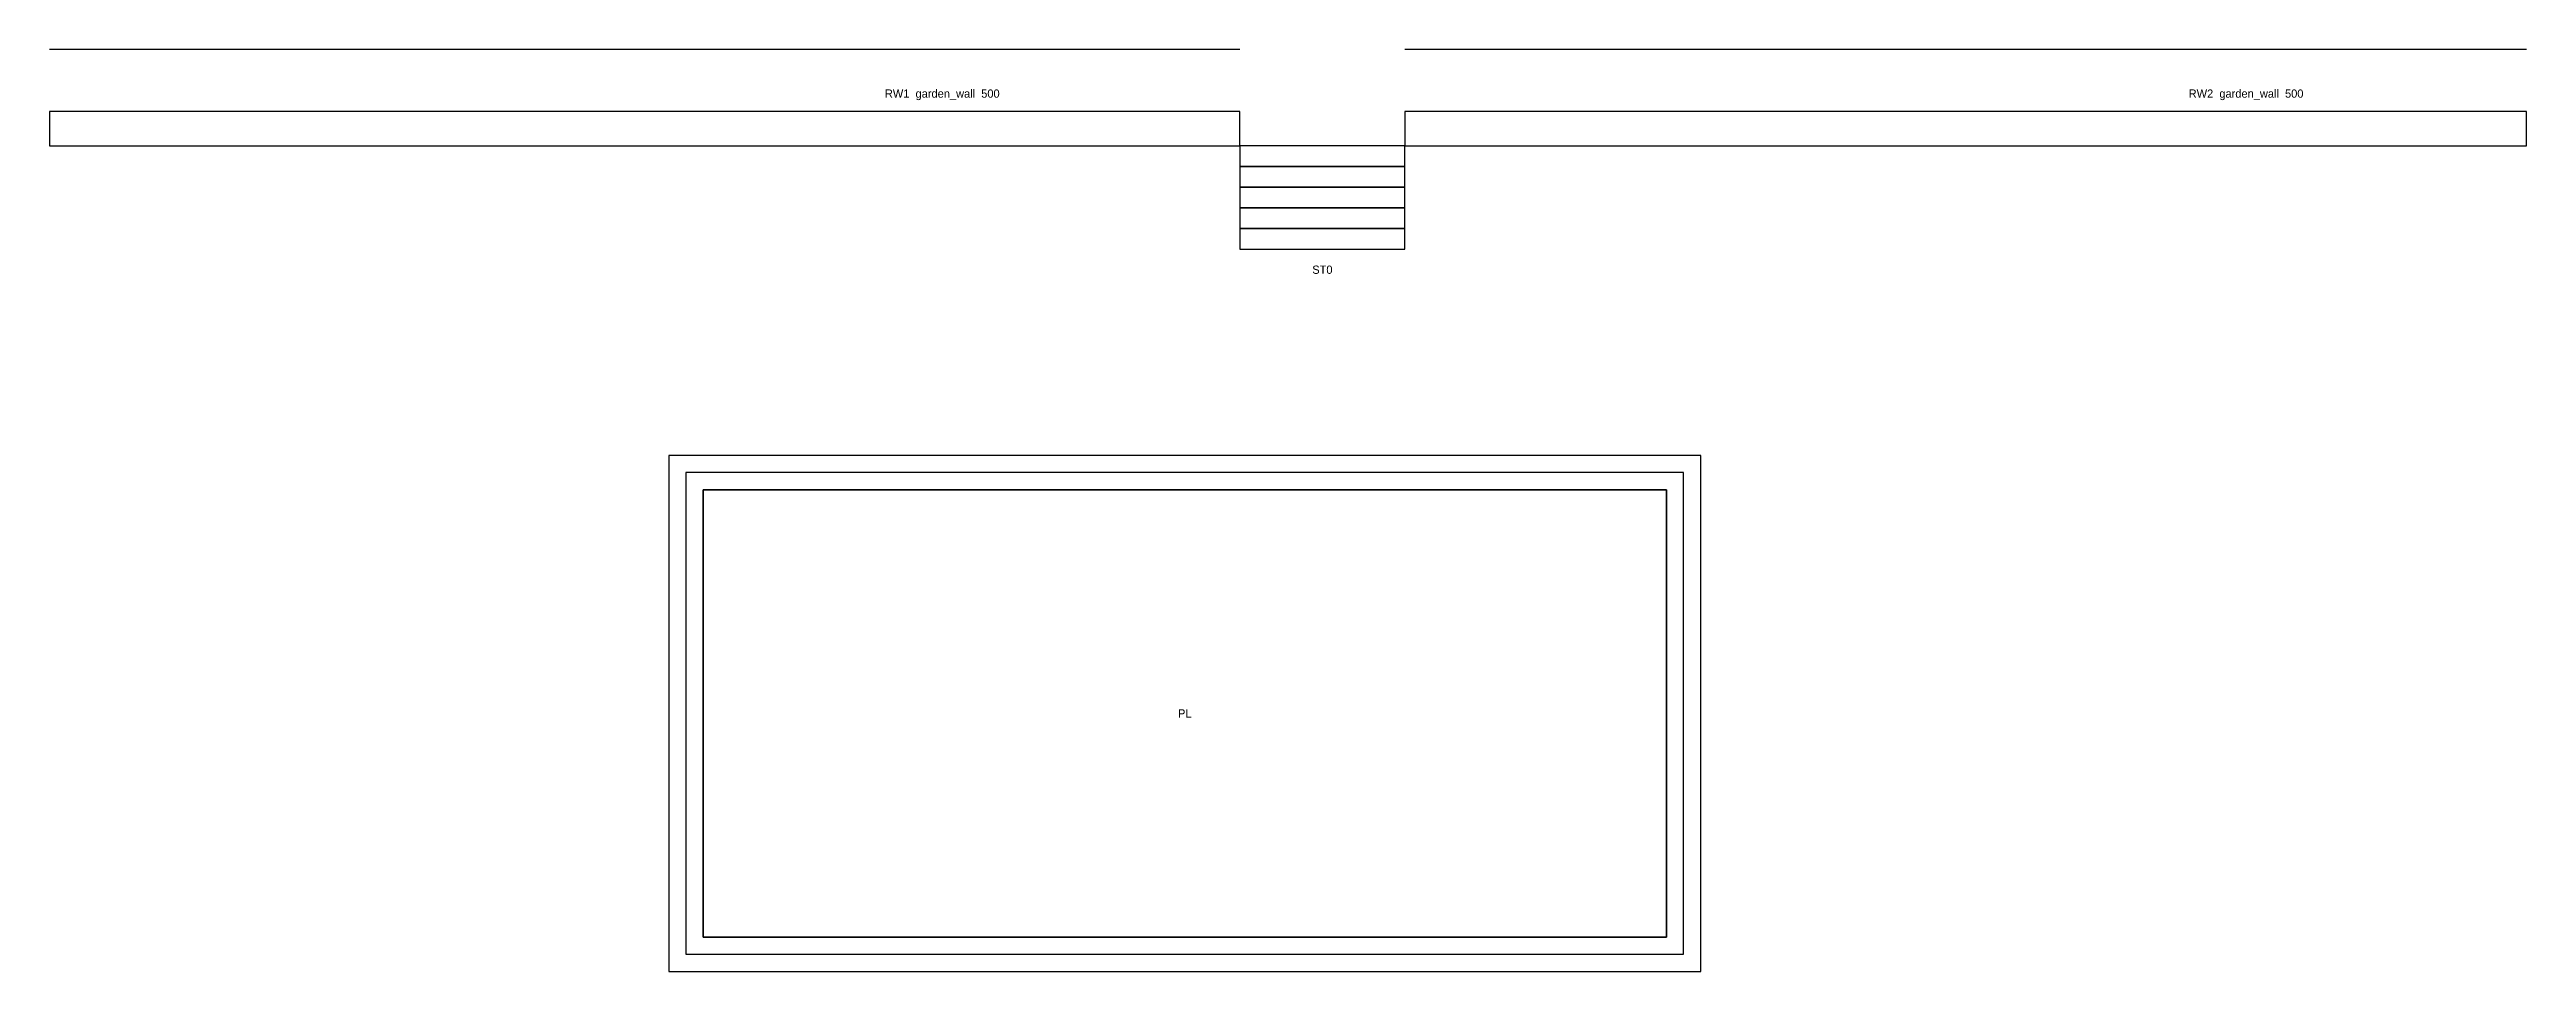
# Model space of a CAD drawing. Header units: millimetres. Extents: x -3000 to 33000, y -17000 to -3600.
import ezdxf
from ezdxf.enums import TextEntityAlignment as Align

# ---------------------------------------------------------------- set-up
doc = ezdxf.new("R2010")
doc.units = ezdxf.units.MM
for name, color, linetype in [('BELOW', 9, 'Continuous'), ('DIMS', 3, 'Continuous'), ('JOINERY', 8, 'Continuous'), ('TEXT', 2, 'Continuous'), ('WALLS', 7, 'Continuous')]:
    doc.layers.add(name, color=color, linetype=linetype)
doc.styles.add('OpenSansCondensed-Light', font='OpenSansCondensed-Light.ttf')
doc.dimstyles.new('EZDXF', dxfattribs={"dimtxt": 0.25, "dimasz": 0.175, "dimexe": 0.375, "dimexo": 0.125, "dimgap": 0.1, "dimtad": 1, "dimlfac": 100, "dimzin": 12, "dimdsep": 46, "dimtxsty": 'OpenSansCondensed-Light', "dimblk": 'ARCHTICK', "dimcen": 2.5, "dimazin": 3, "dimtfac": 0.5, "dimtmove": 2, "dimatfit": 3})

# ---------------------------------------------------------------- blocks, each defined once
blk = doc.blocks.new('_ARCHTICK')
at = {"color": 0, "linetype": 'BYBLOCK', "const_width": 0.15}
blk.add_lwpolyline([(-0.5, -0.5), (0.5, 0.5)], dxfattribs=at)

msp = doc.modelspace()

# ---------------------------------------------------------------- linework, layer by layer
at = {"layer": 'BELOW'}
for points in [[(6000, -17000), (21000, -17000), (21000, -9500), (6000, -9500)], [(6250, -16750), (20750, -16750), (20750, -9750), (6250, -9750)], [(20500, -10000), (20500, -16500), (6500, -16500), (6500, -10000)], [(6500, -10000), (6500, -16500), (20500, -16500), (20500, -10000)], [(20500, -10000), (20500, -16500), (6500, -16500), (6500, -10000)]]:
    msp.add_lwpolyline(points, close=True, dxfattribs=at)
at = {"layer": 'JOINERY'}
for points in [[(14300, -5000), (14300, -5300), (16700, -5300), (16700, -5000)], [(14300, -5300), (14300, -5600), (16700, -5600), (16700, -5300)], [(14300, -5600), (14300, -5900), (16700, -5900), (16700, -5600)], [(14300, -5900), (14300, -6200), (16700, -6200), (16700, -5900)], [(14300, -6200), (14300, -6500), (16700, -6500), (16700, -6200)]]:
    msp.add_lwpolyline(points, close=True, dxfattribs=at)
at = {"layer": 'WALLS'}
for points in [[(-3000, -5000), (14300, -5000), (14300, -4500), (-3000, -4500)], [(16700, -5000), (33000, -5000), (33000, -4500), (16700, -4500)]]:
    msp.add_lwpolyline(points, close=True, dxfattribs=at)

# ---------------------------------------------------------------- texts
at = {"layer": 'TEXT'}
for s, p in [('RW1  garden_wall  500', (9975, -4240)), ('RW2  garden_wall  500', (28925, -4240)), ('ST0', (15500, -6800)), ('PL', (13500, -13250))]:
    msp.add_text(s, height=120, dxfattribs=at).set_placement(p, align=Align.MIDDLE_CENTER)

# ---------------------------------------------------------------- dimensions: what is measured, and where the dimension line sits
at = {"layer": 'DIMS'}
for base, p1, p2 in [((14300, -3600), (14300, -3600), (-3000, -3600)), ((33000, -3600), (33000, -3600), (16700, -3600))]:
    msp.add_linear_dim(base=base, p1=p1, p2=p2, angle=180, dimstyle='EZDXF', dxfattribs=at).render()

doc.saveas('drawing.dxf')
